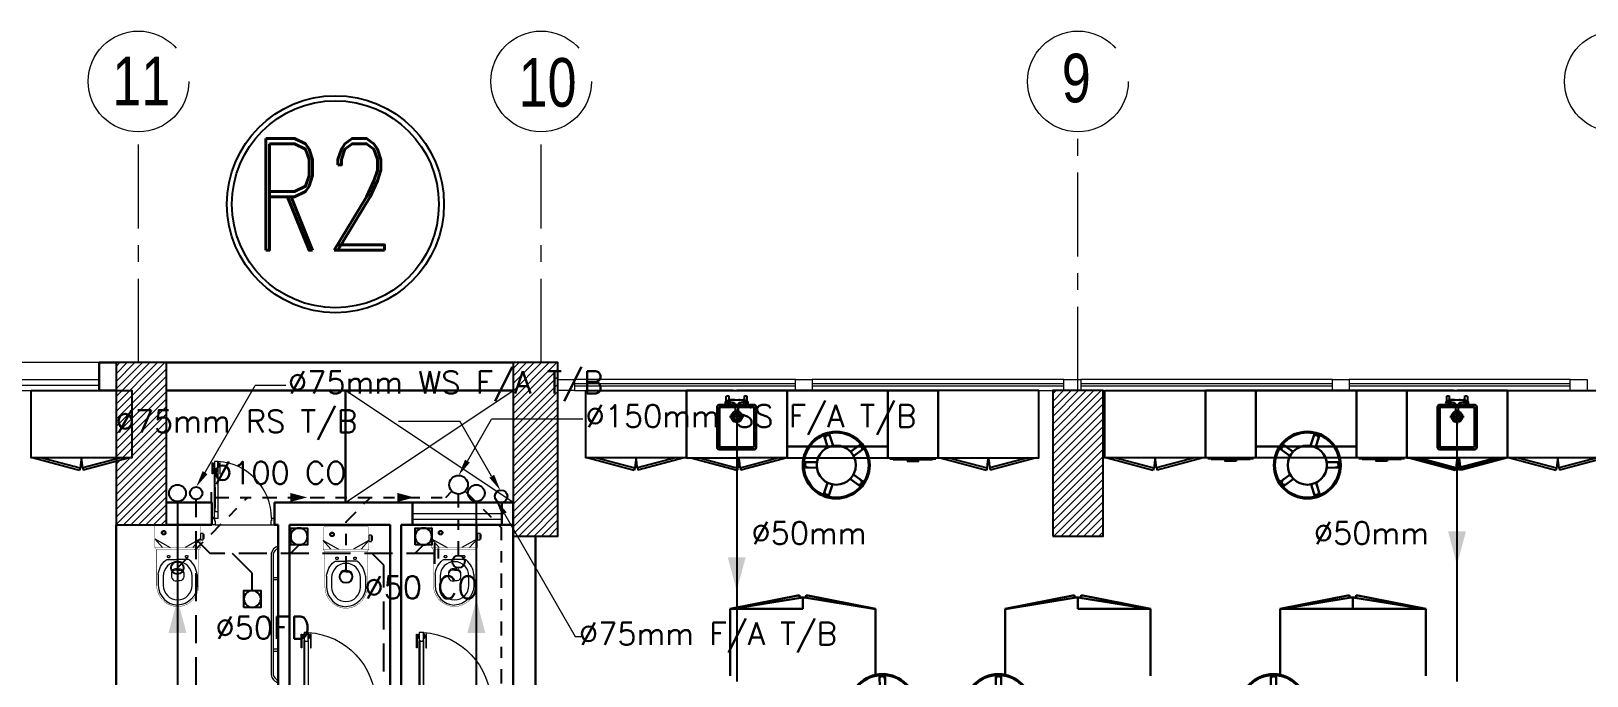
# Model space of a CAD drawing. Extents: x 787 to 1019, y 199 to 803.
# Drawn here: x 868.89 to 882.8, y 670.43 to 676.19 of the extents above; entities that cross this region are included whole.
import ezdxf

# ---------------------------------------------------------------- set-up
doc = ezdxf.new("R2010")
doc.units = 0
doc.header["$MEASUREMENT"] = 0
for name, pattern in [('ACAD_ISO02W100', [15, 12, -3]), ('CENTERX2', [4, 2.5, -0.5, 0.5, -0.5]), ('DASHDOT', [25.4, 12.7, -6.35, 0, -6.35]), ('DASHED', [19.05, 12.7, -6.35]), ('DASHED2', [0.375, 0.25, -0.125])]:
    doc.linetypes.add(name, pattern=pattern)
doc.layers.get('0').update_dxf_attribs({"color": 252, "linetype": 'CONTINUOUS', "lineweight": 30})
for name, color, linetype in [('-FUR', 252, 'CONTINUOUS'), ('LAB-DR', 2, 'CONTINUOUS'), ('P-SOIL', 6, 'DASHDOT'), ('P-WASTE', 180, 'DASHED2'), ('PLUM', 2, 'CONTINUOUS'), ('SAN', 252, 'CONTINUOUS')]:
    doc.layers.add(name, color=color, linetype=linetype)
for name, color, linetype, lineweight in [('axis', 252, 'CENTERX2', 5), ('Column', 252, 'CONTINUOUS', 25), ('DOOR', 252, 'CONTINUOUS', 9), ('elev', 252, 'CONTINUOUS', 9), ('Elevation', 252, 'CONTINUOUS', 18), ('Furn', 252, 'CONTINUOUS', 9), ('hatch', 252, 'CONTINUOUS', 9), ('LIGHT 2', 252, 'CONTINUOUS', 9), ('P-LINE', 5, 'CONTINUOUS', 20), ('P-TEXT', 1, 'CONTINUOUS', 25), ('txt in circle', 252, 'CONTINUOUS', 13), ('Wall', 252, 'CONTINUOUS', 30), ('WINDOW', 252, 'CONTINUOUS', 5)]:
    doc.layers.add(name, color=color, linetype=linetype, lineweight=lineweight)
doc.styles.add('ROM', font='romans.shx', dxfattribs={"height": 3})
doc.styles.add('ROMANC', font='romand.shx')
doc.styles.add('SOSA2', font='SOSA.shx', dxfattribs={"width": 0.8})
pattern_1 = [(45, (1092.207537, 335.854755), (-0.0336759605, 0.0336759605), [])]

# ---------------------------------------------------------------- blocks, each defined once
blk = doc.blocks.new('A$C5C187BFD')
at = {"layer": 'Furn'}
for points in [[(0.0335, 0.1794), (0.0584, 0.1794), (0.0584, 0.1897), (0.0335, 0.1897)], [(0.0384, 0.1897), (0.0541, 0.1897), (0.0541, 0.1934), (0.0384, 0.1934)]]:
    blk.add_lwpolyline(points, close=True, dxfattribs=at)
at = {"layer": 'Furn', "const_width": 0.0014}
for points in [[(0.0978, 0.09), (0.0978, 0.1719), (0.0887, 0.1794), (0.0074, 0.1794, 0.463455), (0.0007, 0.1715), (0.0007, 0.09)], [(0.0978, 0.1719), (0.2367, 0.1719, -0.40227), (0.3187, 0.09)], [(0.0978, 0.09), (0.0978, 0.0082), (0.0887, 0.0007), (0.0074, 0.0007, -0.463455), (0.0007, 0.0086), (0.0007, 0.09)], [(0.0978, 0.0082), (0.2367, 0.0082, 0.40227), (0.3187, 0.09)]]:
    blk.add_lwpolyline(points, format="xyb", dxfattribs=at)
at = {"layer": 'Furn'}
for points in [[(0.0887, 0.1491), (0.0547, 0.1794), (0.0887, 0.1188)], [(0.0887, 0.031), (0.0547, 0.0007), (0.0887, 0.0613)], [(0.1962, 0.1139), (0.1962, 0.114)], [(0.1962, 0.0662), (0.1962, 0.0661)]]:
    blk.add_lwpolyline(points, dxfattribs=at)
at = {"layer": 'Furn', "const_width": 0.0014}
for points in [[(0.0887, 0.1794), (0.0887, 0.09)], [(0.0887, 0.0007), (0.0887, 0.09)]]:
    blk.add_lwpolyline(points, dxfattribs=at)
at = {"layer": 'Furn'}
for points in [[(0.1933, 0.1658, 0.198896), (0.1382, 0.1363, 0.197766), (0.1352, 0.1272), (0.1352, 0.09)], [(0.1933, 0.1658), (0.2366, 0.1658, -0.402045), (0.3125, 0.0899)], [(0.1933, 0.0143, -0.198896), (0.1382, 0.0438, -0.197766), (0.1352, 0.0529), (0.1352, 0.09)], [(0.1717, 0.09), (0.1717, 0.0991, -0.300542), (0.1858, 0.1136), (0.2044, 0.1136, -0.297055), (0.2185, 0.1002), (0.2185, 0.09)], [(0.1717, 0.09), (0.1717, 0.081, 0.300542), (0.1858, 0.0665), (0.2044, 0.0665, 0.297055), (0.2185, 0.0798), (0.2185, 0.09)], [(0.1769, 0.09), (0.1769, 0.0987, -0.279178), (0.1895, 0.1136, -1.386683)], [(0.1769, 0.09), (0.1769, 0.0813, 0.279178), (0.1895, 0.0665, 1.386683)], [(0.1933, 0.0143), (0.2366, 0.0143, 0.402045), (0.3125, 0.0902)]]:
    blk.add_lwpolyline(points, format="xyb", dxfattribs=at)
blk.add_lwpolyline([(0.2, 0.0338), (0.2362, 0.0338, 1), (0.2362, 0.1462), (0.2, 0.1462, 1)], format="xyb", close=True, dxfattribs=at)
at = {"layer": 'Furn', "linetype": 'DASHED2'}
for centre, radius in [((0.1241, 0.1251), 0.00494), ((0.0312, 0.0358), 0.00853), ((0.0312, 0.0358), 0.00538), ((0.1241, 0.055), 0.00494)]:
    blk.add_circle(centre, radius, dxfattribs=at)
blk = doc.blocks.new('d5')
at = {"layer": 'DOOR', "color": 252}
for p, q in [((94.413, -72.622), (94.413, -72.062)), ((94.417, -72.062), (94.417, -72.622)), ((94.454, -72.062), (94.454, -72.622)), ((94.458, -72.622), (94.458, -72.062)), ((94.449, -72.786), (93.738, -72.786))]:
    blk.add_line(p, q, dxfattribs=at)
for points in [[(94.391, -72.133), (94.384, -72.133), (94.384, -71.995), (94.391, -71.995)], [(94.4, -72.009), (94.395, -72.009), (94.395, -72.025), (94.4, -72.025)], [(94.454, -72.057), (94.454, -72.066), (94.417, -72.066), (94.417, -72.057), (94.414, -72.057), (94.414, -71.977), (94.414, -71.977), (94.458, -71.977), (94.458, -72.057)], [(94.471, -72.009), (94.476, -72.009), (94.476, -72.025), (94.471, -72.025)], [(94.481, -72.133), (94.487, -72.133), (94.487, -71.995), (94.481, -71.995)], [(94.454, -72.626), (94.454, -72.617), (94.417, -72.617), (94.417, -72.626), (94.414, -72.626), (94.414, -72.706), (94.414, -72.706), (94.458, -72.706), (94.458, -72.626)], [(93.694, -72.786), (93.694, -72.706), (93.729, -72.706), (93.729, -72.736), (93.738, -72.736), (93.738, -72.786)], [(94.494, -72.786), (94.494, -72.706), (94.458, -72.706), (94.458, -72.736), (94.449, -72.736), (94.449, -72.786)]]:
    blk.add_lwpolyline(points, close=True, dxfattribs=at)
for points in [[(94.391, -72.01, -1), (94.395, -72.01), (94.395, -72.01), (94.395, -72.025), (94.395, -72.025, -1), (94.391, -72.025), (94.391, -72.025)], [(94.481, -72.01, 1), (94.476, -72.01), (94.476, -72.01), (94.476, -72.025), (94.476, -72.025, 1), (94.481, -72.025), (94.481, -72.025)], [(94.417, -72.066), (94.417, -72.066, -1), (94.417, -72.058)], [(94.454, -72.066), (94.454, -72.066, 1), (94.454, -72.058)], [(94.417, -72.618), (94.417, -72.618, 1), (94.417, -72.626)], [(94.454, -72.618), (94.454, -72.618, -1), (94.454, -72.626)]]:
    blk.add_lwpolyline(points, format="xyb", close=True, dxfattribs=at)
for points in [[(94.405, -72.031), (94.4, -72.031), (94.4, -72.004), (94.405, -72.004)], [(94.414, -72.039), (94.405, -72.039), (94.405, -71.995), (94.414, -71.995)], [(94.458, -72.039), (94.467, -72.039), (94.467, -71.995), (94.458, -71.995)], [(94.467, -72.031), (94.471, -72.031), (94.471, -72.004), (94.467, -72.004)]]:
    blk.add_lwpolyline(points, dxfattribs=at)
blk.add_circle((94.467, -72.697), 0.00889, dxfattribs=at)
blk.add_arc((94.459, -72.706), 0.73, 93.6023, 180, dxfattribs=at)
blk = doc.blocks.new('A$C11ED6BD5')
at = {"layer": 'axis', "color": 0, "ltscale": 0.3}
for p, q in [((-43.85, 22.2), (-43.85, 24.264)), ((-40.25, 22.2), (-40.25, 24.264)), ((-35.45, 21.95), (-35.45, 24.264))]:
    blk.add_line(p, q, dxfattribs=at)
at = {"layer": 'axis', "color": 0}
for centre in [(-43.85, 24.714), (-40.25, 24.714), (-35.45, 24.714), (-30.65, 24.714)]:
    blk.add_circle(centre, 0.45, dxfattribs=at)
at = {"layer": 'txt in circle', "color": 0, "ltscale": 0.01, "attachment_point": 5, "style": 'SOSA2'}
for s, insert, char_height in [('11', (-43.825, 24.717), 0.4355), ('10', (-40.192, 24.702), 0.4355), ('9', (-35.465, 24.741), 0.435)]:
    blk.add_mtext(s, dxfattribs=dict(at, insert=insert, char_height=char_height))
blk = doc.blocks.new('ggggg')
at = {"color": 251}
for p, q in [((799.72, 183.152), (799.685, 183.26)), ((799.717, 183.284), (799.691, 183.275)), ((799.765, 183.167), (799.73, 183.277)), ((799.923, 183.118), (800.014, 183.185)), ((799.951, 183.08), (800.045, 183.147)), ((800.047, 183.161), (800.031, 183.184)), ((799.499, 183.008), (799.499, 182.98)), ((799.624, 183.017), (799.509, 183.018)), ((799.625, 182.97), (799.512, 182.969)), ((799.724, 182.837), (799.688, 182.727)), ((799.769, 182.823), (799.734, 182.715)), ((799.926, 182.876), (800.019, 182.808)), ((799.953, 182.914), (800.045, 182.848)), ((800.033, 182.81), (800.049, 182.832)), ((799.694, 182.715), (799.72, 182.706))]:
    blk.add_line(p, q, dxfattribs=at)
at = {"color": 252, "ltscale": 0.05}
for radius in [0.299, 0.29]:
    blk.add_circle((799.798, 182.995), radius, dxfattribs=at)
blk.add_circle((799.798, 182.995), 0.175)
at = {"color": 251}
for centre, radius, start, end in [((799.697, 183.263), 0.0131, 118.2796, 196.346), ((799.717, 183.236), 0.025, 6.8248, 175.0651), ((799.72, 183.274), 0.01, 18.2089, 108.2089), ((800.001, 183.147), 0.025, 294.8248, 103.0651), ((800.022, 183.174), 0.0131, 46.2796, 124.346), ((800.039, 183.155), 0.01, 306.2089, 36.2089), ((799.509, 183.008), 0.01, 90.2089, 180.2089), ((799.512, 182.982), 0.0131, 190.2796, 268.346), ((799.544, 182.992), 0.025, 78.8248, 247.0651), ((800.005, 182.849), 0.025, 222.8248, 31.0651), ((800.025, 182.816), 0.01, 234.2089, 324.2089), ((800.037, 182.838), 0.0131, 334.2796, 52.346), ((799.697, 182.724), 0.01, 162.2089, 252.2089), ((799.722, 182.753), 0.025, 150.8248, 319.0651), ((799.722, 182.719), 0.0131, 262.2796, 340.346)]:
    blk.add_arc(centre, radius, start, end, dxfattribs=at)
blk = doc.blocks.new('5')
at = {"layer": '-FUR', "linetype": 'ACAD_ISO02W100'}
for p, q in [((41999.789, -66320.448), (42000.689, -66320.448)), ((41999.809, -66321.048), (42000.222, -66321.159)), ((41999.886, -66321.048), (42000.227, -66321.139)), ((42000.591, -66321.048), (42000.25, -66321.139)), ((42000.669, -66321.048), (42000.255, -66321.159)), ((42000.227, -66321.139), (42000.222, -66321.159)), ((42000.25, -66321.139), (42000.255, -66321.159))]:
    blk.add_line(p, q, dxfattribs=at)
at = {"layer": '-FUR'}
blk.add_lwpolyline([(41999.789, -66320.448), (42000.689, -66320.448), (42000.689, -66321.048), (41999.789, -66321.048)], close=True, dxfattribs=at)
at = {"layer": '-FUR', "linetype": 'ACAD_ISO02W100'}
for centre, start, end in [((42001.754, -66321.281), 171.2611, 174.7069), ((41998.723, -66321.281), 5.2931, 8.7389)]:
    blk.add_arc(centre, 1.533, start, end, dxfattribs=at)
blk = doc.blocks.new('3')
at = {"layer": '-FUR', "color": 252, "linetype": 'ACAD_ISO02W100'}
blk.add_line((41990.019, -66320.48), (41990.469, -66320.48), dxfattribs=at)
at = {"layer": '-FUR', "color": 252}
for p, q in [((41990.039, -66321.09), (41990.449, -66321.09)), ((41990.069, -66321.095), (41990.419, -66321.095))]:
    blk.add_line(p, q, dxfattribs=at)
for points in [[(41990.019, -66321.08), (41990.469, -66321.08), (41990.469, -66320.48), (41990.019, -66320.48)], [(41990.194, -66321.11), (41990.294, -66321.11), (41990.294, -66321.1), (41990.194, -66321.1)]]:
    blk.add_lwpolyline(points, close=True, dxfattribs=at)
blk = doc.blocks.new('ba7es')
at = {"layer": '-FUR', "linetype": 'ACAD_ISO02W100'}
blk.add_line((1323.89, 576.658), (1322.99, 576.658), dxfattribs=at)
for p, q in [((1323.89, 577.258), (1322.99, 577.258)), ((1322.99, 577.258), (1322.99, 576.658)), ((1323.89, 576.658), (1323.89, 577.258)), ((1322.99, 576.658), (1322.99, 576.758)), ((1322.99, 576.758), (1323.89, 576.758))]:
    blk.add_line(p, q)
blk = doc.blocks.new('YY5Y5')
at = {"layer": 'SAN', "color": 252}
for p, q in [((433.8, 542), (433.8, 538.6)), ((435.7, 542.4), (434.2, 542.4)), ((435.7, 540.6), (435.7, 542.4)), ((447.2, 542.4), (447.2, 540.6)), ((448.7, 542.4), (447.2, 542.4)), ((449.1, 538.6), (449.1, 542)), ((434.2, 537.6), (433.7, 538)), ((434.2, 536.1), (433.7, 535.7)), ((435.6, 537.6), (436, 538)), ((435.6, 536.1), (436, 535.7)), ((446.2, 539.6), (436.7, 539.6)), ((436.7, 537.6), (438.2, 537.6)), ((440.5, 535.4), (440.5, 528.7)), ((442.4, 528.7), (442.4, 535.4)), ((443, 539.6), (446.2, 539.6)), ((444.7, 537.6), (446.2, 537.6)), ((447.3, 537.6), (446.9, 538)), ((447.3, 536.1), (446.9, 535.7)), ((448.7, 537.6), (449.2, 538)), ((448.7, 536.1), (449.2, 535.7)), ((440.9, 528.4), (442, 528.4))]:
    blk.add_line(p, q, dxfattribs=at)
at = {"layer": 'SAN', "color": 252, "linetype": 'Continuous'}
blk.add_line((439.2, 539.6), (439.9, 539.6), dxfattribs=at)
at = {"layer": 'SAN', "color": 252, "linetype": 'DASHED'}
for points in [[(441.4, 532.4), (441.4, 521.6)], [(436.1, 527), (446.8, 527)]]:
    blk.add_lwpolyline(points, dxfattribs=at)
at = {"layer": 'SAN', "color": 252}
for centre, radius in [((434.9, 536.9), 2), ((434.9, 536.9), 1), ((434.9, 536.9), 0.8), ((448, 536.9), 2), ((448, 536.9), 1), ((448, 536.9), 0.8)]:
    blk.add_circle(centre, radius, dxfattribs=at)
for centre, radius, start, end in [((434.2, 542), 0.375, 90, 180), ((436.7, 540.6), 1, 180, 270), ((446.2, 540.6), 1, 270, 0), ((448.7, 542), 0.375, 0, 90), ((438.2, 535.4), 2.25, 0, 90), ((441.4, 527), 2.86, 109.4319, 70.5681), ((441.4, 527), 2.08, 117.2765, 62.7235), ((444.7, 535.4), 2.25, 90, 180), ((440.9, 528.7), 0.375, 180, 270), ((442, 528.7), 0.375, 270, 360)]:
    blk.add_arc(centre, radius, start, end, dxfattribs=at)
blk = doc.blocks.new('fd')
at = {"layer": '-FUR'}
for p, q in [((1322.478, 577.206), (1322.06, 577.206)), ((1322.478, 577.206), (1322.96, 577.206)), ((1322.06, 576.606), (1322.51, 576.606)), ((1322.96, 576.606), (1322.51, 576.606))]:
    blk.add_line(p, q, dxfattribs=at)
at = {"layer": '-FUR', "linetype": 'ACAD_ISO02W100'}
for p, q in [((1322.06, 577.206), (1322.51, 577.206)), ((1322.96, 577.206), (1322.51, 577.206)), ((1322.1, 576.606), (1322.513, 576.495)), ((1322.177, 576.606), (1322.518, 576.514)), ((1322.882, 576.606), (1322.541, 576.514)), ((1322.96, 576.606), (1322.546, 576.495)), ((1322.518, 576.514), (1322.513, 576.495)), ((1322.541, 576.514), (1322.546, 576.495))]:
    blk.add_line(p, q, dxfattribs=at)
for centre, start, end in [((1324.045, 576.373), 171.2611, 174.7069), ((1321.014, 576.373), 5.2931, 8.7389)]:
    blk.add_arc(centre, 1.533, start, end, dxfattribs=at)
for p, q in [((1322.06, 577.206), (1322.06, 576.606)), ((1322.96, 577.206), (1322.96, 576.606))]:
    blk.add_line(p, q)
blk.add_lwpolyline([(1322.664, 576.679), (1322.354, 576.679, -0.414214), (1322.334, 576.699), (1322.334, 577.059, -0.414214), (1322.354, 577.079), (1322.664, 577.079, -0.414214), (1322.684, 577.059), (1322.684, 576.699, -0.414214)], format="xyb", close=True)
blk.add_lwpolyline([(1322.664, 576.679), (1322.354, 576.679, -0.414214), (1322.334, 576.699), (1322.334, 577.059, -0.414214), (1322.354, 577.079), (1322.664, 577.079, -0.414214), (1322.684, 577.059), (1322.684, 576.699, -0.414214)], format="xyb", close=True)
blk.add_lwpolyline([(1322.664, 576.699), (1322.354, 576.699), (1322.354, 577.059), (1322.664, 577.059)], close=True)
at = {"extrusion": (0, 0, -1), "xscale": 0.0121000000000322, "yscale": 0.0121000000000322, "zscale": -0.0121}
blk.add_blockref('YY5Y5', (-1327.85, 570.595), dxfattribs=at)
blk = doc.blocks.new('juy')
blk.add_line((1322.96, 577.206), (1322.96, 576.606))
blk.add_blockref('fd', (0, 0))
blk = doc.blocks.new('FD1')
at = {"layer": 'PLUM', "color": 1}
blk.add_lwpolyline([(-100, 100), (-100, -100), (100, -100), (100, 100)], close=True, dxfattribs=at)
blk.add_circle((0, 0), 100, dxfattribs=at)
blk = doc.blocks.new('A$C558C4227')
at = {"layer": 'PLUM'}
for p, q in [((0.092, 0), (-0.092, 0)), ((0.046, -0.033), (-0.046, -0.033))]:
    blk.add_line(p, q, dxfattribs=at)

msp = doc.modelspace()

# ---------------------------------------------------------------- hatches: boundary and pattern name
at = {"layer": 'hatch'}
h = msp.add_hatch(dxfattribs=at)
h.set_pattern_fill('ANSI31', color=252, scale=0.015, style=0)
h.set_pattern_definition(pattern_1)
h.paths.add_polyline_path([(869.65, 671.777), (870.1, 671.777), (870.1, 673.227), (869.65, 673.227)])
h = msp.add_hatch(dxfattribs=at)
h.set_pattern_fill('ANSI31', color=252, scale=0.015, style=0)
h.set_pattern_definition(pattern_1)
h.paths.add_polyline_path([(873.2, 671.677), (873.6, 671.677), (873.6, 673.227), (873.2, 673.227)])
h = msp.add_hatch(dxfattribs=at)
h.set_pattern_fill('ANSI31', color=252, scale=0.015, style=0)
h.set_pattern_definition(pattern_1)
h.paths.add_polyline_path([(878.025, 671.677), (878.475, 671.677), (878.475, 672.977), (878.025, 672.977)])

# ---------------------------------------------------------------- linework, layer by layer
for p, q in [((875.141, 671.027), (875.761, 671.147)), ((875.141, 670.427), (875.141, 671.027)), ((875.141, 671.027), (875.791, 671.027)), ((875.141, 671.027), (875.161, 671.027)), ((875.161, 671.027), (875.791, 671.127)), ((875.761, 671.127), (875.761, 671.147)), ((875.791, 671.127), (875.761, 671.127)), ((875.791, 671.027), (875.791, 671.127)), ((875.791, 671.127), (875.821, 671.127)), ((876.421, 671.027), (875.806, 671.127)), ((875.821, 671.127), (875.821, 671.147)), ((876.441, 671.027), (875.821, 671.147)), ((876.441, 671.027), (876.421, 671.027)), ((876.441, 671.027), (876.441, 670.427)), ((877.6, 671.027), (878.22, 671.147)), ((877.6, 671.027), (877.6, 670.427)), ((877.6, 671.027), (877.62, 671.027)), ((877.62, 671.027), (878.235, 671.127)), ((878.22, 671.127), (878.22, 671.147)), ((878.25, 671.127), (878.22, 671.127)), ((878.25, 671.027), (878.25, 671.127)), ((878.25, 671.127), (878.28, 671.127)), ((878.88, 671.027), (878.25, 671.127)), ((878.9, 671.027), (878.25, 671.027)), ((878.28, 671.127), (878.28, 671.147)), ((878.9, 671.027), (878.28, 671.147)), ((878.9, 671.027), (878.88, 671.027)), ((878.9, 670.427), (878.9, 671.027)), ((880.059, 671.027), (880.679, 671.147)), ((881.359, 671.027), (880.059, 671.027)), ((880.059, 671.027), (880.059, 670.427)), ((880.059, 671.027), (880.079, 671.027)), ((880.079, 671.027), (880.694, 671.127)), ((880.679, 671.127), (880.679, 671.147)), ((880.709, 671.127), (880.679, 671.127)), ((880.709, 671.027), (880.709, 671.127)), ((880.709, 671.127), (880.739, 671.127)), ((881.339, 671.027), (880.709, 671.127)), ((881.359, 671.027), (880.709, 671.027)), ((880.739, 671.127), (880.739, 671.147)), ((881.359, 671.027), (880.739, 671.147)), ((881.359, 671.027), (881.339, 671.027)), ((881.359, 670.427), (881.359, 671.027))]:
    msp.add_line(p, q)
at = {"layer": 'Column', "color": 252}
for points in [[(869.65, 671.777), (870.1, 671.777), (870.1, 673.227), (869.65, 673.227)], [(869.65, 671.777), (870.1, 671.777), (870.1, 673.227), (869.65, 673.227)], [(873.2, 671.677), (873.6, 671.677), (873.6, 673.227), (873.2, 673.227)], [(873.2, 671.677), (873.6, 671.677), (873.6, 673.227), (873.2, 673.227)], [(878.025, 671.677), (878.475, 671.677), (878.475, 672.977), (878.025, 672.977)]]:
    msp.add_lwpolyline(points, close=True, dxfattribs=at)
at = {"layer": 'DOOR', "color": 252}
for p, q in [((870.53, 671.892), (870.53, 672.284)), ((870.533, 672.284), (870.533, 671.892)), ((870.559, 672.284), (870.559, 671.892)), ((870.562, 671.892), (870.562, 672.284)), ((870.537, 671.777), (871.034, 671.777))]:
    msp.add_line(p, q, dxfattribs=at)
for points in [[(870.514, 672.234), (870.51, 672.234), (870.51, 672.331), (870.514, 672.331)], [(870.521, 672.321), (870.517, 672.321), (870.517, 672.309), (870.521, 672.309)], [(870.533, 672.287), (870.533, 672.281), (870.559, 672.281), (870.559, 672.287), (870.561, 672.287), (870.561, 672.343), (870.561, 672.343), (870.53, 672.343), (870.53, 672.287)], [(870.571, 672.321), (870.574, 672.321), (870.574, 672.309), (870.571, 672.309)], [(870.577, 672.234), (870.582, 672.234), (870.582, 672.331), (870.577, 672.331)], [(870.533, 671.889), (870.533, 671.895), (870.559, 671.895), (870.559, 671.889), (870.561, 671.889), (870.561, 671.833), (870.561, 671.833), (870.53, 671.833), (870.53, 671.889)], [(870.505, 671.777), (870.505, 671.833), (870.53, 671.833), (870.53, 671.812), (870.537, 671.812), (870.537, 671.777)], [(871.065, 671.777), (871.065, 671.833), (871.041, 671.833), (871.041, 671.812), (871.034, 671.812), (871.034, 671.777)]]:
    msp.add_lwpolyline(points, close=True, dxfattribs=at)
for points in [[(870.514, 672.32, -1), (870.517, 672.32), (870.517, 672.32), (870.517, 672.309), (870.517, 672.309, -1), (870.514, 672.309), (870.514, 672.309)], [(870.533, 672.281), (870.533, 672.281, -1), (870.533, 672.287)], [(870.559, 672.281), (870.559, 672.281, 1), (870.559, 672.287)], [(870.577, 672.32, 1), (870.574, 672.32), (870.574, 672.32), (870.574, 672.309), (870.574, 672.309, 1), (870.577, 672.309), (870.577, 672.309)], [(870.533, 671.895), (870.533, 671.895, 1), (870.533, 671.889)], [(870.559, 671.895), (870.559, 671.895, -1), (870.559, 671.889)]]:
    msp.add_lwpolyline(points, format="xyb", close=True, dxfattribs=at)
for points in [[(870.524, 672.305), (870.521, 672.305), (870.521, 672.325), (870.524, 672.325)], [(870.53, 672.299), (870.524, 672.299), (870.524, 672.331), (870.53, 672.331)], [(870.561, 672.299), (870.568, 672.299), (870.568, 672.331), (870.561, 672.331)], [(870.568, 672.305), (870.571, 672.305), (870.571, 672.325), (870.568, 672.325)]]:
    msp.add_lwpolyline(points, dxfattribs=at)
msp.add_circle((870.524, 671.839), 0.00622, dxfattribs=at)
msp.add_arc((870.529, 671.833), 0.511, 360, 86.3977, dxfattribs=at)
at = {"layer": 'elev', "color": 252, "linetype": 'Continuous'}
for points in [[(873.6, 673.077), (873.75, 673.077), (873.75, 672.977), (873.6, 672.977)], [(875.725, 673.077), (875.875, 673.077), (875.875, 672.977), (875.725, 672.977)], [(878.125, 673.077), (878.275, 673.077), (878.275, 672.977), (878.125, 672.977)], [(880.525, 673.077), (880.675, 673.077), (880.675, 672.977), (880.525, 672.977)], [(882.65, 673.077), (882.803, 673.077), (882.803, 672.977), (882.65, 672.977)]]:
    msp.add_lwpolyline(points, close=True, dxfattribs=at)
at = {"layer": 'Elevation', "color": 252, "linetype": 'Continuous'}
msp.add_line((869.5, 673.227), (862.9, 673.227), dxfattribs=at)
at = {"layer": 'Elevation', "color": 252}
msp.add_line((872.3, 671.977), (873.1, 671.977), dxfattribs=at)
at = {"layer": 'Furn', "color": 252}
for p, q in [((871.036, 671.52), (871.036, 670.435)), ((871.056, 671.518), (871.056, 670.437)), ((871.056, 671.307), (871.1, 671.307)), ((871.056, 671.287), (871.1, 671.287)), ((871.056, 670.668), (871.1, 670.668)), ((871.056, 670.648), (871.1, 670.648))]:
    msp.add_line(p, q, dxfattribs=at)
for centre, radius, start, end in [((871.124, 671.499), 0.091, 105.1802, 166.752), ((871.124, 671.499), 0.071, 109.6122, 164.9915), ((871.125, 670.453), 0.091, 191.0679, 254.3436), ((871.125, 670.453), 0.071, 192.5363, 249.7618)]:
    msp.add_arc(centre, radius, start, end, dxfattribs=at)
at = {"layer": 'hatch', "color": 252}
for p, q in [((871.7, 671.977), (873.2, 672.977)), ((873.2, 671.977), (871.7, 672.977))]:
    msp.add_line(p, q, dxfattribs=at)
at = {"layer": 'LAB-DR', "linetype": 'Continuous'}
for p, q in [((875.199, 672.743), (875.199, 670.377)), ((881.639, 672.743), (881.639, 670.377)), ((870.199, 671.985), (870.199, 669.968)), ((872.871, 671.985), (872.871, 669.968))]:
    msp.add_line(p, q, dxfattribs=at)
for centre, radius in [((875.199, 672.743), 0.05), ((881.639, 672.743), 0.05), ((870.199, 672.06), 0.075), ((872.871, 672.06), 0.075)]:
    msp.add_circle(centre, radius, dxfattribs=at)
at = {"layer": 'P-LINE', "color": 34}
for p, q in [((870.445, 672.243), (870.895, 673.022)), ((871.167, 673.022), (870.895, 673.022)), ((872.174, 672.704), (872.724, 672.704)), ((873.008, 672.211), (872.724, 672.704)), ((872.791, 672.346), (873.008, 672.721)), ((873.822, 672.721), (873.008, 672.721)), ((873.122, 671.876), (873.755, 670.778)), ((873.755, 670.778), (873.808, 670.778))]:
    msp.add_line(p, q, dxfattribs=at)
for points in [[(872.813, 672.333), (872.77, 672.36), (872.712, 672.219)], [(870.467, 672.23), (870.424, 672.257), (870.366, 672.116)], [(872.987, 672.198), (873.03, 672.225), (873.087, 672.084)], [(873.143, 671.889), (873.101, 671.863), (873.043, 672.003)]]:
    msp.add_solid(points, dxfattribs=at)
at = {"layer": 'P-LINE', "color": 1}
for points in [[(871.208, 672.062), (871.208, 671.982), (871.358, 672.022)], [(872.166, 672.062), (872.166, 671.982), (872.316, 672.022)], [(881.719, 671.719), (881.559, 671.719), (881.639, 671.419)], [(875.279, 671.487), (875.119, 671.487), (875.199, 671.187)], [(870.279, 670.811), (870.119, 670.811), (870.199, 671.111)], [(872.951, 670.811), (872.791, 670.811), (872.871, 671.111)]]:
    msp.add_solid(points, dxfattribs=at)
at = {"layer": 'P-SOIL', "ltscale": 0.01}
for p, q in [((870.198, 671.393), (870.827, 672.022)), ((870.532, 672.022), (872.597, 672.022)), ((871.706, 671.803), (871.924, 672.022)), ((872.597, 672.022), (872.653, 672.077)), ((872.712, 671.504), (872.712, 672.052)), ((872.771, 672.077), (873.097, 671.751)), ((871.706, 671.369), (871.706, 671.803)), ((873.097, 667.371), (873.097, 671.751))]:
    msp.add_line(p, q, dxfattribs=at)
at = {"layer": 'P-TEXT', "color": 41}
for radius in [0.97, 0.925]:
    msp.add_circle((871.611, 674.643), radius, dxfattribs=at)
at = {"layer": 'P-WASTE'}
for p, q in [((870.366, 662.47), (870.366, 672.005)), ((870.366, 671.646), (870.491, 671.521)), ((871.286, 671.598), (871.209, 671.521)), ((872.497, 671.521), (870.491, 671.521)), ((870.868, 671.346), (870.692, 671.521)), ((870.868, 671.189), (870.868, 671.346)), ((872.044, 666.341), (872.044, 671.416))]:
    msp.add_line(p, q, dxfattribs=at)
at = {"layer": 'P-WASTE', "linetype": 'Continuous'}
for p, q in [((872.398, 671.598), (872.321, 671.521)), ((872.044, 671.416), (871.939, 671.521))]:
    msp.add_line(p, q, dxfattribs=at)
at = {"layer": 'PLUM', "color": 3}
for centre, radius in [((872.712, 672.136), 0.0834), ((870.366, 672.06), 0.0556), ((873.092, 672.032), 0.0556), ((873.093, 672.032), 0.0556), ((870.198, 671.393), 0.0556), ((872.712, 671.448), 0.0556), ((871.706, 671.313), 0.0556)]:
    msp.add_circle(centre, radius, dxfattribs=at)
at = {"layer": 'Wall', "color": 252, "linetype": 'Continuous'}
for p, q in [((869.65, 673.227), (869.5, 673.227)), ((869.5, 672.977), (869.5, 673.227)), ((869.65, 673.227), (869.5, 673.227)), ((869.5, 672.977), (869.5, 673.227)), ((869.5, 673.227), (869.5, 672.977)), ((873.2, 673.227), (870.1, 673.227)), ((869.5, 672.977), (869.65, 672.977)), ((870.1, 672.977), (873.2, 672.977)), ((871.7, 671.977), (871.7, 672.977)), ((870.1, 671.977), (870.505, 671.977)), ((870.505, 671.977), (870.1, 671.977)), ((870.505, 671.777), (870.505, 671.977)), ((871.065, 671.977), (873.2, 671.977)), ((871.065, 671.777), (871.065, 671.977)), ((872.3, 671.977), (872.3, 671.777)), ((872.3, 671.977), (872.3, 671.777)), ((873.1, 671.977), (873.1, 671.777)), ((870.505, 671.777), (870.1, 671.777)), ((871.1, 671.777), (871.065, 671.777)), ((871.1, 670.177), (871.1, 671.777)), ((871.2, 670.177), (871.2, 671.777)), ((872.1, 671.777), (871.2, 671.777)), ((872.1, 670.177), (872.1, 671.777)), ((872.2, 670.177), (872.2, 671.777)), ((873.2, 671.777), (872.2, 671.777)), ((873.2, 670.177), (873.2, 671.777))]:
    msp.add_line(p, q, dxfattribs=at)
for points in [[(873.2, 670.377), (873.2, 671.977), (872.25, 671.977)], [(869.65, 664.777), (869.65, 671.777)], [(873.4, 664.777), (873.4, 671.677)]]:
    msp.add_lwpolyline(points, dxfattribs=at)
at = {"layer": 'WINDOW', "color": 252}
for p, q in [((867.7, 673.077), (869.5, 673.077)), ((867.7, 673.027), (869.5, 673.027)), ((867.7, 672.977), (869.5, 672.977)), ((872.3, 671.877), (873.1, 671.877)), ((872.3, 671.827), (873.1, 671.827)), ((872.3, 671.777), (873.1, 671.777))]:
    msp.add_line(p, q, dxfattribs=at)
at = {"layer": 'WINDOW', "color": 252, "linetype": 'Continuous'}
for p, q in [((875.725, 673.077), (873.75, 673.077)), ((875.725, 673.037), (873.75, 673.037)), ((875.725, 673.017), (873.75, 673.017)), ((873.75, 672.977), (878.025, 672.977)), ((878.125, 673.077), (875.875, 673.077)), ((878.125, 673.037), (875.875, 673.037)), ((878.125, 673.017), (875.875, 673.017)), ((880.525, 673.077), (878.275, 673.077)), ((880.525, 673.037), (878.275, 673.037)), ((880.525, 673.017), (878.275, 673.017)), ((878.4, 672.977), (882.65, 672.977)), ((882.65, 673.077), (880.675, 673.077)), ((882.65, 673.037), (880.675, 673.037)), ((882.65, 673.017), (880.675, 673.017))]:
    msp.add_line(p, q, dxfattribs=at)

# ---------------------------------------------------------------- block references
for name, p in [('juy', (-447.31, 95.771)), ('ba7es', (-443.149, 95.719)), ('juy', (-440.869, 95.771))]:
    msp.add_blockref(name, p)
at = {"xscale": -1}
msp.add_blockref('ba7es', (2199.539, 95.719), dxfattribs=at)
for p, rotation in [((76.291, 855.306), 180), ((1060.533, 1469.942), 90), ((1062.992, 1469.942), 90)]:
    msp.add_blockref('ggggg', p, dxfattribs=dict(at, rotation=rotation))
for p, rotation in [((1680.099, 855.306), 180), ((693.508, 1469.942), 270)]:
    msp.add_blockref('ggggg', p, dxfattribs=dict(rotation=rotation))
at = {"layer": 'axis', "color": 252}
msp.add_blockref('A$C11ED6BD5', (913.7, 651.027), dxfattribs=at)
at = {"layer": 'Furn', "color": 252, "xscale": 2.296550155765288, "yscale": 2.296550155765288, "zscale": 2.296550155765288, "rotation": 270}
for p in [(869.994, 671.778), (871.499, 671.763), (872.469, 671.778)]:
    msp.add_blockref('A$C5C187BFD', p, dxfattribs=at)
at = {"layer": 'LIGHT 2', "color": 252, "xscale": -0.8750000000000531, "yscale": 0.8750000000000531, "zscale": 0.8750000000000531}
for p in [(953.981, 733.795), (955.012, 733.795)]:
    msp.add_blockref('d5', p, dxfattribs=at)
at = {"layer": 'P-WASTE', "xscale": -1, "rotation": 270}
msp.add_blockref('A$C558C4227', (870.532, 672.022), dxfattribs=at)
at = {"layer": 'P-WASTE', "rotation": 90}
msp.add_blockref('A$C558C4227', (872.497, 671.521), dxfattribs=at)
at = {"layer": 'PLUM', "xscale": -0.0007500001192966, "yscale": 0.0007500001788685, "zscale": 0.00075, "rotation": 180}
for p in [(871.286, 671.673), (872.398, 671.673), (870.868, 671.114)]:
    msp.add_blockref('FD1', p, dxfattribs=at)
at = {"layer": 'Wall', "lineweight": 20}
for name, p in [('5', (-41130.898, 66993.425, -0.049)), ('5', (-41125.939, 66993.425)), ('3', (-41113.47, 66993.457)), ('5', (-41121.298, 66993.425)), ('5', (-41118.598, 66993.425)), ('5', (-41117.698, 66993.425))]:
    msp.add_blockref(name, p, dxfattribs=at)
at = {"layer": 'Wall', "lineweight": 20, "xscale": -1}
for name, p in [('5', (42877.688, 66993.425)), ('3', (42869.86, 66993.457)), ('3', (42871.21, 66993.457))]:
    msp.add_blockref(name, p, dxfattribs=at)

# ---------------------------------------------------------------- texts
at = {"layer": 'P-TEXT', "color": 41, "style": 'ROMANC', "width": 0.75}
msp.add_text('R2', height=1, dxfattribs=at).set_placement((870.861, 674.232))
at = {"layer": 'P-TEXT', "color": 41, "style": 'ROM'}
for s, p in [('%%C75mm WS F/A T/B', (871.187, 672.95)), ('%%C75mm RS T/B', (869.646, 672.603)), ('%%C150mm SS F/A T/B', (873.848, 672.649)), ('%%C100 CO', (870.517, 672.142)), ('%%C50mm', (875.331, 671.603)), ('%%C50mm', (880.36, 671.603)), ('%%C50 CO', (871.871, 671.119)), ('%%C50FD', (870.539, 670.757)), ('%%C75mm F/A T/B', (873.789, 670.703))]:
    msp.add_text(s, height=0.2, dxfattribs=at).set_placement(p)

doc.saveas('drawing.dxf')
